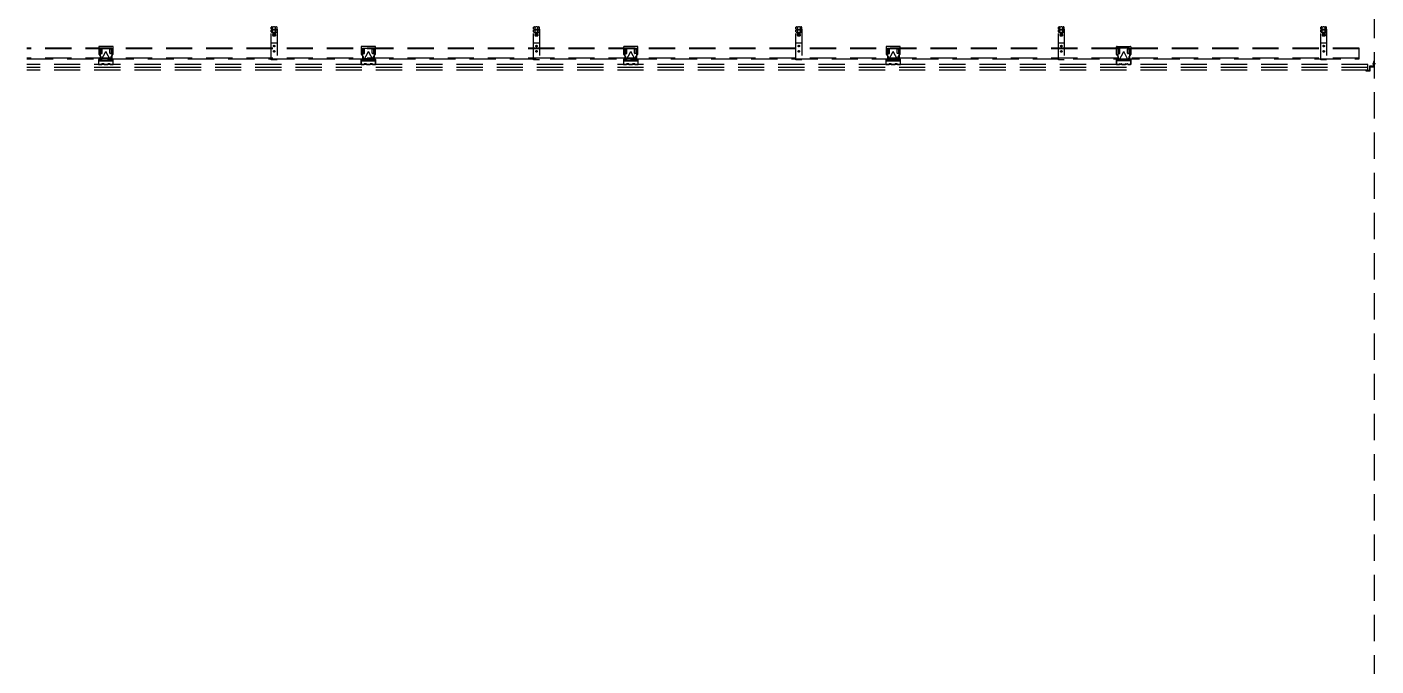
# Model space of a CAD drawing. Header units: millimetres. Extents: x -75040 to 92617, y -36837 to 48530.
# Drawn here: x -1320 to 3307, y 8905 to 11098 of the extents above; entities that cross this region are included whole.
import ezdxf

# ---------------------------------------------------------------- set-up
doc = ezdxf.new("R2010")
doc.units = ezdxf.units.MM
doc.header["$LTSCALE"] = 60
doc.linetypes.add('HID', pattern=[2.3, 1.5, -0.8])
doc.linetypes.add('HIDDEN', pattern=[2, 1, -1])
doc.layers.add('인테리어', color=253, linetype='HIDDEN')

msp = doc.modelspace()

# ---------------------------------------------------------------- linework, layer by layer
at = {"layer": '인테리어', "linetype": 'HID'}
for p, q in [((3300, 11150), (3300, 7330)), ((-482.5, 11091.3), (-482.5, 11097.5)), ((-482.5, 11081.3), (-482.5, 11087.5)), ((-480, 11080.4), (-477.5, 11080.4)), ((-477.7, 11079), (-470.8, 11080.4)), ((-477.7, 11079), (-477, 11080.2)), ((-477.7, 11076.9), (-466.8, 11079.1)), ((-477.7, 11079), (-477, 11078.1)), ((-477.7, 11076.9), (-477, 11078.1)), ((-477.7, 11074.9), (-466.8, 11077.1)), ((-477.7, 11076.9), (-477, 11076.1)), ((-477.7, 11074.9), (-477, 11076.1)), ((-477.7, 11072.9), (-466.8, 11075)), ((-477.7, 11074.9), (-477, 11074)), ((-477.7, 11072.9), (-477, 11074)), ((-477.7, 11070.8), (-466.8, 11073)), ((-477.7, 11072.9), (-477, 11072)), ((-477.7, 11070.8), (-477, 11072)), ((-477.7, 11068.8), (-466.8, 11071)), ((-477.7, 11070.8), (-477, 11070)), ((-477.7, 11068.8), (-477, 11070)), ((-477.7, 11068.8), (-477, 11067.9)), ((-477.5, 11091.2), (-477.5, 11097.5)), ((-477.5, 11081.2), (-477.5, 11087.5)), ((-477.5, 11080.4), (-467.5, 11080.4)), ((-477.2, 11080.4), (-477, 11080.2)), ((-477, 11080.2), (-475.9, 11080.4)), ((-477, 11080.2), (-475.9, 11080.4)), ((-477, 11078.1), (-468, 11079.9)), ((-477, 11078.1), (-468, 11079.9)), ((-477, 11076.1), (-468, 11077.9)), ((-477, 11076.1), (-468, 11077.9)), ((-477, 11074), (-468, 11075.8)), ((-477, 11074), (-468, 11075.8)), ((-477, 11072), (-468, 11073.8)), ((-477, 11072), (-468, 11073.8)), ((-477, 11070), (-468, 11071.8)), ((-477, 11070), (-468, 11071.8)), ((-477, 11067.9), (-468, 11069.7)), ((-477, 11067.9), (-468, 11069.7)), ((-477, 11067.9), (-468, 11067.9)), ((-468, 11079.9), (-467.5, 11080.4)), ((-468, 11079.9), (-466.8, 11079.1)), ((-468, 11077.9), (-466.8, 11079.1)), ((-468, 11077.9), (-466.8, 11077.1)), ((-468, 11075.8), (-466.8, 11077.1)), ((-468, 11075.8), (-466.8, 11075)), ((-468, 11073.8), (-466.8, 11075)), ((-468, 11073.8), (-466.8, 11073)), ((-468, 11071.8), (-466.8, 11073)), ((-468, 11071.8), (-466.8, 11071)), ((-468, 11069.7), (-466.8, 11071)), ((-468, 11069.7), (-468, 11067.9)), ((-467.5, 11091.2), (-467.5, 11097.5)), ((-467.5, 11081.2), (-467.5, 11087.5)), ((-467.5, 11080.4), (-465, 11080.4)), ((-462.5, 11091.3), (-462.5, 11097.5)), ((-462.5, 11081.3), (-462.5, 11087.5)), ((417.5, 11091.3), (417.5, 11097.5)), ((417.5, 11081.3), (417.5, 11087.5)), ((420, 11080.4), (422.5, 11080.4)), ((422.3, 11079), (429.2, 11080.4)), ((422.3, 11079), (423, 11080.2)), ((422.3, 11076.9), (433.2, 11079.1)), ((422.3, 11079), (423, 11078.1)), ((422.3, 11076.9), (423, 11078.1)), ((422.3, 11074.9), (433.2, 11077.1)), ((422.3, 11076.9), (423, 11076.1)), ((422.3, 11074.9), (423, 11076.1)), ((422.3, 11072.9), (433.2, 11075)), ((422.3, 11074.9), (423, 11074)), ((422.3, 11072.9), (423, 11074)), ((422.3, 11070.8), (433.2, 11073)), ((422.3, 11072.9), (423, 11072)), ((422.3, 11070.8), (423, 11072)), ((422.3, 11068.8), (433.2, 11071)), ((422.3, 11070.8), (423, 11070)), ((422.3, 11068.8), (423, 11070)), ((422.3, 11068.8), (423, 11067.9)), ((422.5, 11091.2), (422.5, 11097.5)), ((422.5, 11081.2), (422.5, 11087.5)), ((422.5, 11080.4), (432.5, 11080.4)), ((422.8, 11080.4), (423, 11080.2)), ((423, 11080.2), (424.1, 11080.4)), ((423, 11080.2), (424.1, 11080.4)), ((423, 11078.1), (432, 11079.9)), ((423, 11078.1), (432, 11079.9)), ((423, 11076.1), (432, 11077.9)), ((423, 11076.1), (432, 11077.9)), ((423, 11074), (432, 11075.8)), ((423, 11074), (432, 11075.8)), ((423, 11072), (432, 11073.8)), ((423, 11072), (432, 11073.8)), ((423, 11070), (432, 11071.8)), ((423, 11070), (432, 11071.8)), ((423, 11067.9), (432, 11069.7)), ((423, 11067.9), (432, 11069.7)), ((423, 11067.9), (432, 11067.9)), ((432, 11079.9), (432.5, 11080.4)), ((432, 11079.9), (433.2, 11079.1)), ((432, 11077.9), (433.2, 11079.1)), ((432, 11077.9), (433.2, 11077.1)), ((432, 11075.8), (433.2, 11077.1)), ((432, 11075.8), (433.2, 11075)), ((432, 11073.8), (433.2, 11075)), ((432, 11073.8), (433.2, 11073)), ((432, 11071.8), (433.2, 11073)), ((432, 11071.8), (433.2, 11071)), ((432, 11069.7), (433.2, 11071)), ((432, 11069.7), (432, 11067.9)), ((432.5, 11091.2), (432.5, 11097.5)), ((432.5, 11081.2), (432.5, 11087.5)), ((432.5, 11080.4), (435, 11080.4)), ((437.5, 11091.3), (437.5, 11097.5)), ((437.5, 11081.3), (437.5, 11087.5)), ((1317.5, 11091.3), (1317.5, 11097.5)), ((1317.5, 11081.3), (1317.5, 11087.5)), ((1320, 11080.4), (1322.5, 11080.4)), ((1322.3, 11079), (1329.2, 11080.4)), ((1322.3, 11079), (1323, 11080.2)), ((1322.3, 11076.9), (1333.2, 11079.1)), ((1322.3, 11079), (1323, 11078.1)), ((1322.3, 11076.9), (1323, 11078.1)), ((1322.3, 11074.9), (1333.2, 11077.1)), ((1322.3, 11076.9), (1323, 11076.1)), ((1322.3, 11074.9), (1323, 11076.1)), ((1322.3, 11072.9), (1333.2, 11075)), ((1322.3, 11074.9), (1323, 11074)), ((1322.3, 11072.9), (1323, 11074)), ((1322.3, 11070.8), (1333.2, 11073)), ((1322.3, 11072.9), (1323, 11072)), ((1322.3, 11070.8), (1323, 11072)), ((1322.3, 11068.8), (1333.2, 11071)), ((1322.3, 11070.8), (1323, 11070)), ((1322.3, 11068.8), (1323, 11070)), ((1322.3, 11068.8), (1323, 11067.9)), ((1322.5, 11091.2), (1322.5, 11097.5)), ((1322.5, 11081.2), (1322.5, 11087.5)), ((1322.5, 11080.4), (1332.5, 11080.4)), ((1322.8, 11080.4), (1323, 11080.2)), ((1323, 11080.2), (1324.1, 11080.4)), ((1323, 11080.2), (1324.1, 11080.4)), ((1323, 11078.1), (1332, 11079.9)), ((1323, 11078.1), (1332, 11079.9)), ((1323, 11076.1), (1332, 11077.9)), ((1323, 11076.1), (1332, 11077.9)), ((1323, 11074), (1332, 11075.8)), ((1323, 11074), (1332, 11075.8)), ((1323, 11072), (1332, 11073.8)), ((1323, 11072), (1332, 11073.8)), ((1323, 11070), (1332, 11071.8)), ((1323, 11070), (1332, 11071.8)), ((1323, 11067.9), (1332, 11069.7)), ((1323, 11067.9), (1332, 11069.7)), ((1323, 11067.9), (1332, 11067.9)), ((1332, 11079.9), (1332.5, 11080.4)), ((1332, 11079.9), (1333.2, 11079.1)), ((1332, 11077.9), (1333.2, 11079.1)), ((1332, 11077.9), (1333.2, 11077.1)), ((1332, 11075.8), (1333.2, 11077.1)), ((1332, 11075.8), (1333.2, 11075)), ((1332, 11073.8), (1333.2, 11075)), ((1332, 11073.8), (1333.2, 11073)), ((1332, 11071.8), (1333.2, 11073)), ((1332, 11071.8), (1333.2, 11071)), ((1332, 11069.7), (1333.2, 11071)), ((1332, 11069.7), (1332, 11067.9)), ((1332.5, 11091.2), (1332.5, 11097.5)), ((1332.5, 11081.2), (1332.5, 11087.5)), ((1332.5, 11080.4), (1335, 11080.4)), ((1337.5, 11091.3), (1337.5, 11097.5)), ((1337.5, 11081.3), (1337.5, 11087.5)), ((2217.5, 11091.3), (2217.5, 11097.5)), ((2217.5, 11081.3), (2217.5, 11087.5)), ((2220, 11080.4), (2222.5, 11080.4)), ((2222.3, 11079), (2229.2, 11080.4)), ((2222.3, 11079), (2223, 11080.2)), ((2222.3, 11076.9), (2233.2, 11079.1)), ((2222.3, 11079), (2223, 11078.1)), ((2222.3, 11076.9), (2223, 11078.1)), ((2222.3, 11074.9), (2233.2, 11077.1)), ((2222.3, 11076.9), (2223, 11076.1)), ((2222.3, 11074.9), (2223, 11076.1)), ((2222.3, 11072.9), (2233.2, 11075)), ((2222.3, 11074.9), (2223, 11074)), ((2222.3, 11072.9), (2223, 11074)), ((2222.3, 11070.8), (2233.2, 11073)), ((2222.3, 11072.9), (2223, 11072)), ((2222.3, 11070.8), (2223, 11072)), ((2222.3, 11068.8), (2233.2, 11071)), ((2222.3, 11070.8), (2223, 11070)), ((2222.3, 11068.8), (2223, 11070)), ((2222.3, 11068.8), (2223, 11067.9)), ((2222.5, 11091.2), (2222.5, 11097.5)), ((2222.5, 11081.2), (2222.5, 11087.5)), ((2222.5, 11080.4), (2232.5, 11080.4)), ((2222.8, 11080.4), (2223, 11080.2)), ((2223, 11080.2), (2224.1, 11080.4)), ((2223, 11080.2), (2224.1, 11080.4)), ((2223, 11078.1), (2232, 11079.9)), ((2223, 11078.1), (2232, 11079.9)), ((2223, 11076.1), (2232, 11077.9)), ((2223, 11076.1), (2232, 11077.9)), ((2223, 11074), (2232, 11075.8)), ((2223, 11074), (2232, 11075.8)), ((2223, 11072), (2232, 11073.8)), ((2223, 11072), (2232, 11073.8)), ((2223, 11070), (2232, 11071.8)), ((2223, 11070), (2232, 11071.8)), ((2223, 11067.9), (2232, 11069.7)), ((2223, 11067.9), (2232, 11069.7)), ((2223, 11067.9), (2232, 11067.9)), ((2232, 11079.9), (2232.5, 11080.4)), ((2232, 11079.9), (2233.2, 11079.1)), ((2232, 11077.9), (2233.2, 11079.1)), ((2232, 11077.9), (2233.2, 11077.1)), ((2232, 11075.8), (2233.2, 11077.1)), ((2232, 11075.8), (2233.2, 11075)), ((2232, 11073.8), (2233.2, 11075)), ((2232, 11073.8), (2233.2, 11073)), ((2232, 11071.8), (2233.2, 11073)), ((2232, 11071.8), (2233.2, 11071)), ((2232, 11069.7), (2233.2, 11071)), ((2232, 11069.7), (2232, 11067.9)), ((2232.5, 11091.2), (2232.5, 11097.5)), ((2232.5, 11081.2), (2232.5, 11087.5)), ((2232.5, 11080.4), (2235, 11080.4)), ((2237.5, 11091.3), (2237.5, 11097.5)), ((2237.5, 11081.3), (2237.5, 11087.5)), ((3117.5, 11091.3), (3117.5, 11097.5)), ((3117.5, 11081.3), (3117.5, 11087.5)), ((3120, 11080.4), (3122.5, 11080.4)), ((3122.3, 11079), (3129.2, 11080.4)), ((3122.3, 11079), (3123, 11080.2)), ((3122.3, 11076.9), (3133.2, 11079.1)), ((3122.3, 11079), (3123, 11078.1)), ((3122.3, 11076.9), (3123, 11078.1)), ((3122.3, 11074.9), (3133.2, 11077.1)), ((3122.3, 11076.9), (3123, 11076.1)), ((3122.3, 11074.9), (3123, 11076.1)), ((3122.3, 11072.9), (3133.2, 11075)), ((3122.3, 11074.9), (3123, 11074)), ((3122.3, 11072.9), (3123, 11074)), ((3122.3, 11070.8), (3133.2, 11073)), ((3122.3, 11072.9), (3123, 11072)), ((3122.3, 11070.8), (3123, 11072)), ((3122.3, 11068.8), (3133.2, 11071)), ((3122.3, 11070.8), (3123, 11070)), ((3122.3, 11068.8), (3123, 11070)), ((3122.3, 11068.8), (3123, 11067.9)), ((3122.5, 11091.2), (3122.5, 11097.5)), ((3122.5, 11081.2), (3122.5, 11087.5)), ((3122.5, 11080.4), (3132.5, 11080.4)), ((3122.8, 11080.4), (3123, 11080.2)), ((3123, 11080.2), (3124.1, 11080.4)), ((3123, 11080.2), (3124.1, 11080.4)), ((3123, 11078.1), (3132, 11079.9)), ((3123, 11078.1), (3132, 11079.9)), ((3123, 11076.1), (3132, 11077.9)), ((3123, 11076.1), (3132, 11077.9)), ((3123, 11074), (3132, 11075.8)), ((3123, 11074), (3132, 11075.8)), ((3123, 11072), (3132, 11073.8)), ((3123, 11072), (3132, 11073.8)), ((3123, 11070), (3132, 11071.8)), ((3123, 11070), (3132, 11071.8)), ((3123, 11067.9), (3132, 11069.7)), ((3123, 11067.9), (3132, 11069.7)), ((3123, 11067.9), (3132, 11067.9)), ((3132, 11079.9), (3132.5, 11080.4)), ((3132, 11079.9), (3133.2, 11079.1)), ((3132, 11077.9), (3133.2, 11079.1)), ((3132, 11077.9), (3133.2, 11077.1)), ((3132, 11075.8), (3133.2, 11077.1)), ((3132, 11075.8), (3133.2, 11075)), ((3132, 11073.8), (3133.2, 11075)), ((3132, 11073.8), (3133.2, 11073)), ((3132, 11071.8), (3133.2, 11073)), ((3132, 11071.8), (3133.2, 11071)), ((3132, 11069.7), (3133.2, 11071)), ((3132, 11069.7), (3132, 11067.9)), ((3132.5, 11091.2), (3132.5, 11097.5)), ((3132.5, 11081.2), (3132.5, 11087.5)), ((3132.5, 11080.4), (3135, 11080.4)), ((3137.5, 11091.3), (3137.5, 11097.5)), ((3137.5, 11081.3), (3137.5, 11087.5)), ((3248.9, 11025, 0), (-1320, 11025, 0)), ((3248.9, 11023, 0), (-1320, 11023, 0)), ((-1069.2, 11025), (-1069.2, 10991)), ((-1069.2, 11025), (-1029.2, 11025)), ((-1065.1, 10984.5), (-1049.2, 11014.3)), ((-1033.2, 10984.5), (-1049.2, 11014.3)), ((-1029.2, 11025), (-1029.2, 10991)), ((-169.2, 11025), (-169.2, 10991)), ((-169.2, 11025), (-129.2, 11025)), ((-165.1, 10984.5), (-149.2, 11014.3)), ((-133.2, 10984.5), (-149.2, 11014.3)), ((-129.2, 11025), (-129.2, 10991)), ((730.8, 11025), (730.8, 10991)), ((730.8, 11025), (770.8, 11025)), ((734.9, 10984.5), (750.8, 11014.3)), ((766.8, 10984.5), (750.8, 11014.3)), ((770.8, 11025), (770.8, 10991)), ((1630.8, 11025), (1630.8, 10991)), ((1630.8, 11025), (1670.8, 11025)), ((1634.9, 10984.5), (1650.8, 11014.3)), ((1666.8, 10984.5), (1650.8, 11014.3)), ((1670.8, 11025), (1670.8, 10991)), ((2421.3, 11025), (2421.3, 10991)), ((2461.3, 11025), (2421.3, 11025)), ((2425.4, 10984.5), (2441.4, 11014.3)), ((2457.3, 10984.5), (2441.4, 11014.3)), ((2461.3, 11025), (2461.3, 10991)), ((3248.9, 10989), (3248.9, 11025)), ((3248.9, 10991, 0), (-1320, 10991, 0)), ((-1320, 10989, 0), (3248.9, 10989, 0)), ((3278.9, 10969), (-1320, 10969)), ((-1069.2, 10991), (-1065.2, 10989)), ((-1033.2, 10989), (-1065.2, 10989)), ((-1065.1, 10984.5), (-1033.2, 10984.5)), ((-1029.2, 10991), (-1033.2, 10989)), ((-169.2, 10991), (-165.2, 10989)), ((-133.2, 10989), (-165.2, 10989)), ((-165.1, 10984.5), (-133.2, 10984.5)), ((-129.2, 10991), (-133.2, 10989)), ((730.8, 10991), (734.8, 10989)), ((766.8, 10989), (734.8, 10989)), ((734.9, 10984.5), (766.8, 10984.5)), ((770.8, 10991), (766.8, 10989)), ((1630.8, 10991), (1634.8, 10989)), ((1666.8, 10989), (1634.8, 10989)), ((1634.9, 10984.5), (1666.8, 10984.5)), ((1670.8, 10991), (1666.8, 10989)), ((2421.3, 10991), (2425.3, 10989)), ((2425.3, 10989), (2457.3, 10989)), ((2457.3, 10984.5), (2425.4, 10984.5)), ((2461.3, 10991), (2457.3, 10989)), ((3278.9, 10950, 0), (3278.9, 10969, 0)), ((3298, 10973.5), (3298, 10969.7)), ((3298, 10973.5), (3298, 10969.7)), ((3304.7, 10971.6), (3298, 10972.9)), ((3304.7, 10971.6), (3298, 10972.9)), ((3304.7, 10971.6), (3298, 10970.3)), ((3304.7, 10971.6), (3298, 10970.3)), ((3278.9, 10959.5), (-1320, 10959.5)), ((3278.9, 10950), (-1320, 10950))]:
    msp.add_line(p, q, dxfattribs=at)
for points in [[(-482.5, 11090.4), (-462.5, 11090.4), (-462.5, 10985.4), (-482.5, 10985.4), (-482.5, 11090.4)], [(-482.5, 11088.4), (-462.5, 11088.4)], [(417.5, 11090.4), (437.5, 11090.4), (437.5, 10985.4), (417.5, 10985.4), (417.5, 11090.4)], [(417.5, 11088.4), (437.5, 11088.4)], [(1317.5, 11090.4), (1337.5, 11090.4), (1337.5, 10985.4), (1317.5, 10985.4), (1317.5, 11090.4)], [(1317.5, 11088.4), (1337.5, 11088.4)], [(2217.5, 11090.4), (2237.5, 11090.4), (2237.5, 10985.4), (2217.5, 10985.4), (2217.5, 11090.4)], [(2217.5, 11088.4), (2237.5, 11088.4)], [(3117.5, 11090.4), (3137.5, 11090.4), (3137.5, 10985.4), (3117.5, 10985.4), (3117.5, 11090.4)], [(3117.5, 11088.4), (3137.5, 11088.4)], [(-482.5, 11043.5), (-462.5, 11043.5)], [(417.5, 11043.5), (437.5, 11043.5)], [(1317.5, 11043.5), (1337.5, 11043.5)], [(2217.5, 11043.5), (2237.5, 11043.5)], [(3117.5, 11043.5), (3137.5, 11043.5)]]:
    msp.add_lwpolyline(points, dxfattribs=at)
for points in [[(-1066.8, 10995.9), (-1066.8, 10984.5), (-1072.4, 10984.5), (-1072.4, 10982.5), (-1025.9, 10982.5), (-1025.9, 10984.5), (-1031.6, 10984.5), (-1031.6, 10995.9), (-1024.7, 11004.7), (-1024.7, 11029.8, 0.414214), (-1026.3, 11031.5), (-1072, 11031.5, 0.414214), (-1073.7, 11029.8), (-1073.7, 11004.7)], [(-166.8, 10995.9), (-166.8, 10984.5), (-172.4, 10984.5), (-172.4, 10982.5), (-125.9, 10982.5), (-125.9, 10984.5), (-131.6, 10984.5), (-131.6, 10995.9), (-124.7, 11004.7), (-124.7, 11029.8, 0.414214), (-126.3, 11031.5), (-172, 11031.5, 0.414214), (-173.7, 11029.8), (-173.7, 11004.7)], [(733.2, 10995.9), (733.2, 10984.5), (727.6, 10984.5), (727.6, 10982.5), (774.1, 10982.5), (774.1, 10984.5), (768.4, 10984.5), (768.4, 10995.9), (775.3, 11004.7), (775.3, 11029.8, 0.414214), (773.7, 11031.5), (728, 11031.5, 0.414214), (726.3, 11029.8), (726.3, 11004.7)], [(1633.2, 10995.9), (1633.2, 10984.5), (1627.6, 10984.5), (1627.6, 10982.5), (1674.1, 10982.5), (1674.1, 10984.5), (1668.4, 10984.5), (1668.4, 10995.9), (1675.3, 11004.7), (1675.3, 11029.8, 0.414214), (1673.7, 11031.5), (1628, 11031.5, 0.414214), (1626.3, 11029.8), (1626.3, 11004.7)], [(-1035.8, 10971.8), (-1041.9, 10971.8, 0.275955), (-1042.8, 10971.2), (-1043.2, 10970.4, -0.275955), (-1044.1, 10969.8), (-1054.2, 10969.8, -0.275955), (-1055.1, 10970.4), (-1055.6, 10971.2, 0.275955), (-1056.5, 10971.8), (-1062.6, 10971.8, 0.275955), (-1063.5, 10971.2), (-1063.9, 10970.4, -0.275955), (-1064.8, 10969.8), (-1072.3, 10969.8, -0.414214), (-1073.3, 10970.8), (-1073.3, 10986.3, -0.414214), (-1072.5, 10987.2), (-1069.2, 10987.2, -0.414214), (-1068.3, 10986.3), (-1068.3, 10984.7), (-1067.5, 10984.7), (-1067.5, 10986.3, 0.414214), (-1069.2, 10988), (-1072.5, 10988, 0.414214), (-1074.2, 10986.3), (-1074.2, 10970, 0.414214), (-1073.2, 10969), (-1064.3, 10969, 0.275955), (-1063.4, 10969.5), (-1063, 10970.4, -0.275955), (-1062.1, 10970.9), (-1057, 10970.9, -0.275955), (-1056.1, 10970.4), (-1055.6, 10969.5, 0.275955), (-1054.7, 10969), (-1043.6, 10969, 0.275955), (-1042.7, 10969.5), (-1042.3, 10970.4, -0.275955), (-1041.4, 10970.9), (-1036.3, 10970.9, -0.275955), (-1035.4, 10970.4), (-1034.9, 10969.5, 0.275955), (-1034, 10969), (-1025.2, 10969, 0.414214), (-1024.2, 10970), (-1024.2, 10986.3, 0.414214), (-1025.8, 10988), (-1029.2, 10988, 0.414214), (-1030.8, 10986.3), (-1030.8, 10984.7), (-1030, 10984.7), (-1030, 10986.3, -0.414214), (-1029.2, 10987.2), (-1025.8, 10987.2, -0.414214), (-1025, 10986.3), (-1025, 10970.8, -0.414214), (-1026, 10969.8), (-1033.5, 10969.8, -0.275955), (-1034.4, 10970.4), (-1034.9, 10971.2, 0.275955)], [(-135.8, 10971.8), (-141.9, 10971.8, 0.275955), (-142.8, 10971.2), (-143.2, 10970.4, -0.275955), (-144.1, 10969.8), (-154.2, 10969.8, -0.275955), (-155.1, 10970.4), (-155.6, 10971.2, 0.275955), (-156.5, 10971.8), (-162.6, 10971.8, 0.275955), (-163.5, 10971.2), (-163.9, 10970.4, -0.275955), (-164.8, 10969.8), (-172.3, 10969.8, -0.414214), (-173.3, 10970.8), (-173.3, 10986.3, -0.414214), (-172.5, 10987.2), (-169.2, 10987.2, -0.414214), (-168.3, 10986.3), (-168.3, 10984.7), (-167.5, 10984.7), (-167.5, 10986.3, 0.414214), (-169.2, 10988), (-172.5, 10988, 0.414214), (-174.2, 10986.3), (-174.2, 10970, 0.414214), (-173.2, 10969), (-164.3, 10969, 0.275955), (-163.4, 10969.5), (-163, 10970.4, -0.275955), (-162.1, 10970.9), (-157, 10970.9, -0.275955), (-156.1, 10970.4), (-155.6, 10969.5, 0.275955), (-154.7, 10969), (-143.6, 10969, 0.275955), (-142.7, 10969.5), (-142.3, 10970.4, -0.275955), (-141.4, 10970.9), (-136.3, 10970.9, -0.275955), (-135.4, 10970.4), (-134.9, 10969.5, 0.275955), (-134, 10969), (-125.2, 10969, 0.414214), (-124.2, 10970), (-124.2, 10986.3, 0.414214), (-125.8, 10988), (-129.2, 10988, 0.414214), (-130.8, 10986.3), (-130.8, 10984.7), (-130, 10984.7), (-130, 10986.3, -0.414214), (-129.2, 10987.2), (-125.8, 10987.2, -0.414214), (-125, 10986.3), (-125, 10970.8, -0.414214), (-126, 10969.8), (-133.5, 10969.8, -0.275955), (-134.4, 10970.4), (-134.9, 10971.2, 0.275955)], [(764.2, 10971.8), (758.1, 10971.8, 0.275955), (757.2, 10971.2), (756.8, 10970.4, -0.275955), (755.9, 10969.8), (745.8, 10969.8, -0.275955), (744.9, 10970.4), (744.4, 10971.2, 0.275955), (743.5, 10971.8), (737.4, 10971.8, 0.275955), (736.5, 10971.2), (736.1, 10970.4, -0.275955), (735.2, 10969.8), (727.7, 10969.8, -0.414214), (726.7, 10970.8), (726.7, 10986.3, -0.414214), (727.5, 10987.2), (730.8, 10987.2, -0.414214), (731.7, 10986.3), (731.7, 10984.7), (732.5, 10984.7), (732.5, 10986.3, 0.414214), (730.8, 10988), (727.5, 10988, 0.414214), (725.8, 10986.3), (725.8, 10970, 0.414214), (726.8, 10969), (735.7, 10969, 0.275955), (736.6, 10969.5), (737, 10970.4, -0.275955), (737.9, 10970.9), (743, 10970.9, -0.275955), (743.9, 10970.4), (744.4, 10969.5, 0.275955), (745.3, 10969), (756.4, 10969, 0.275955), (757.3, 10969.5), (757.7, 10970.4, -0.275955), (758.6, 10970.9), (763.7, 10970.9, -0.275955), (764.6, 10970.4), (765.1, 10969.5, 0.275955), (766, 10969), (774.8, 10969, 0.414214), (775.8, 10970), (775.8, 10986.3, 0.414214), (774.2, 10988), (770.8, 10988, 0.414214), (769.2, 10986.3), (769.2, 10984.7), (770, 10984.7), (770, 10986.3, -0.414214), (770.8, 10987.2), (774.2, 10987.2, -0.414214), (775, 10986.3), (775, 10970.8, -0.414214), (774, 10969.8), (766.5, 10969.8, -0.275955), (765.6, 10970.4), (765.1, 10971.2, 0.275955)], [(1664.2, 10971.8), (1658.1, 10971.8, 0.275955), (1657.2, 10971.2), (1656.8, 10970.4, -0.275955), (1655.9, 10969.8), (1645.8, 10969.8, -0.275955), (1644.9, 10970.4), (1644.4, 10971.2, 0.275955), (1643.5, 10971.8), (1637.4, 10971.8, 0.275955), (1636.5, 10971.2), (1636.1, 10970.4, -0.275955), (1635.2, 10969.8), (1627.7, 10969.8, -0.414214), (1626.7, 10970.8), (1626.7, 10986.3, -0.414214), (1627.5, 10987.2), (1630.8, 10987.2, -0.414214), (1631.7, 10986.3), (1631.7, 10984.7), (1632.5, 10984.7), (1632.5, 10986.3, 0.414214), (1630.8, 10988), (1627.5, 10988, 0.414214), (1625.8, 10986.3), (1625.8, 10970, 0.414214), (1626.8, 10969), (1635.7, 10969, 0.275955), (1636.6, 10969.5), (1637, 10970.4, -0.275955), (1637.9, 10970.9), (1643, 10970.9, -0.275955), (1643.9, 10970.4), (1644.4, 10969.5, 0.275955), (1645.3, 10969), (1656.4, 10969, 0.275955), (1657.3, 10969.5), (1657.7, 10970.4, -0.275955), (1658.6, 10970.9), (1663.7, 10970.9, -0.275955), (1664.6, 10970.4), (1665.1, 10969.5, 0.275955), (1666, 10969), (1674.8, 10969, 0.414214), (1675.8, 10970), (1675.8, 10986.3, 0.414214), (1674.2, 10988), (1670.8, 10988, 0.414214), (1669.2, 10986.3), (1669.2, 10984.7), (1670, 10984.7), (1670, 10986.3, -0.414214), (1670.8, 10987.2), (1674.2, 10987.2, -0.414214), (1675, 10986.3), (1675, 10970.8, -0.414214), (1674, 10969.8), (1666.5, 10969.8, -0.275955), (1665.6, 10970.4), (1665.1, 10971.2, 0.275955)]]:
    msp.add_lwpolyline(points, format="xyb", close=True, dxfattribs=at)
at = {"layer": '인테리어', "linetype": 'HID', "elevation": 0}
for points in [[(-1067.1, 11022), (-1067.1, 11007.9, 0.414214), (-1066.1, 11006.9), (-1063.3, 11006.9, 0.414214), (-1062.3, 11007.9), (-1062.3, 11022, 0.414214), (-1063.3, 11023), (-1066.1, 11023, 0.414214)], [(-1031.3, 11022), (-1031.3, 11007.9, -0.414214), (-1032.3, 11006.9), (-1035, 11006.9, -0.414214), (-1036, 11007.9), (-1036, 11022, -0.414214), (-1035, 11023), (-1032.3, 11023, -0.414214)], [(-167.1, 11022), (-167.1, 11007.9, 0.414214), (-166.1, 11006.9), (-163.3, 11006.9, 0.414214), (-162.3, 11007.9), (-162.3, 11022, 0.414214), (-163.3, 11023), (-166.1, 11023, 0.414214)], [(-131.3, 11022), (-131.3, 11007.9, -0.414214), (-132.3, 11006.9), (-135, 11006.9, -0.414214), (-136, 11007.9), (-136, 11022, -0.414214), (-135, 11023), (-132.3, 11023, -0.414214)], [(732.9, 11022), (732.9, 11007.9, 0.414214), (733.9, 11006.9), (736.7, 11006.9, 0.414214), (737.7, 11007.9), (737.7, 11022, 0.414214), (736.7, 11023), (733.9, 11023, 0.414214)], [(768.7, 11022), (768.7, 11007.9, -0.414214), (767.7, 11006.9), (765, 11006.9, -0.414214), (764, 11007.9), (764, 11022, -0.414214), (765, 11023), (767.7, 11023, -0.414214)], [(1632.9, 11022), (1632.9, 11007.9, 0.414214), (1633.9, 11006.9), (1636.7, 11006.9, 0.414214), (1637.7, 11007.9), (1637.7, 11022, 0.414214), (1636.7, 11023), (1633.9, 11023, 0.414214)], [(1668.7, 11022), (1668.7, 11007.9, -0.414214), (1667.7, 11006.9), (1665, 11006.9, -0.414214), (1664, 11007.9), (1664, 11022, -0.414214), (1665, 11023), (1667.7, 11023, -0.414214)], [(2458.9, 10995.9), (2458.9, 10984.5), (2464.6, 10984.5), (2464.6, 10982.5), (2418.1, 10982.5), (2418.1, 10984.5), (2423.8, 10984.5), (2423.8, 10995.9), (2416.9, 11004.7), (2416.9, 11029.8, -0.414214), (2418.5, 11031.5), (2464.2, 11031.5, -0.414214), (2465.9, 11029.8), (2465.9, 11004.7)], [(2423.5, 11022), (2423.5, 11007.9, 0.414214), (2424.5, 11006.9), (2427.2, 11006.9, 0.414214), (2428.2, 11007.9), (2428.2, 11022, 0.414214), (2427.2, 11023), (2424.5, 11023, 0.414214)], [(2459.2, 11022), (2459.2, 11007.9, -0.414214), (2458.2, 11006.9), (2455.5, 11006.9, -0.414214), (2454.5, 11007.9), (2454.5, 11022, -0.414214), (2455.5, 11023), (2458.2, 11023, -0.414214)], [(2427.9, 10971.8), (2434.1, 10971.8, -0.275955), (2434.9, 10971.2), (2435.4, 10970.4, 0.275955), (2436.3, 10969.8), (2446.4, 10969.8, 0.275955), (2447.3, 10970.4), (2447.8, 10971.2, -0.275955), (2448.6, 10971.8), (2454.8, 10971.8, -0.275955), (2455.7, 10971.2), (2456.1, 10970.4, 0.275955), (2457, 10969.8), (2464.5, 10969.8, 0.414214), (2465.5, 10970.8), (2465.5, 10986.3, 0.414214), (2464.7, 10987.2), (2461.4, 10987.2, 0.414214), (2460.5, 10986.3), (2460.5, 10984.7), (2459.7, 10984.7), (2459.7, 10986.3, -0.414214), (2461.4, 10988), (2464.7, 10988, -0.414214), (2466.4, 10986.3), (2466.4, 10970, -0.414214), (2465.4, 10969), (2456.5, 10969, -0.275955), (2455.6, 10969.5), (2455.2, 10970.4, 0.275955), (2454.3, 10970.9), (2449.1, 10970.9, 0.275955), (2448.3, 10970.4), (2447.8, 10969.5, -0.275955), (2446.9, 10969), (2435.8, 10969, -0.275955), (2434.9, 10969.5), (2434.4, 10970.4, 0.275955), (2433.6, 10970.9), (2428.4, 10970.9, 0.275955), (2427.6, 10970.4), (2427.1, 10969.5, -0.275955), (2426.2, 10969), (2417.4, 10969, -0.414214), (2416.4, 10970), (2416.4, 10986.3, -0.414214), (2418, 10988), (2421.4, 10988, -0.414214), (2423, 10986.3), (2423, 10984.7), (2422.2, 10984.7), (2422.2, 10986.3, 0.414214), (2421.4, 10987.2), (2418, 10987.2, 0.414214), (2417.2, 10986.3), (2417.2, 10970.8, 0.414214), (2418.2, 10969.8), (2425.7, 10969.8, 0.275955), (2426.6, 10970.4), (2427.1, 10971.2, -0.275955)]]:
    msp.add_lwpolyline(points, format="xyb", close=True, dxfattribs=at)
at = {"layer": '인테리어', "linetype": 'HID'}
msp.add_lwpolyline([(3300, 10979.6), (3298, 10979.6), (3298, 10963.6), (3284.6, 10963.6), (3284.6, 10949.2), (3274.1, 10949.2), (3274.1, 10950), (3272.3, 10950), (3272.3, 10947.2), (3286.6, 10947.2), (3286.6, 10961.6), (3300, 10961.6)], close=True, dxfattribs=at)
at = {"layer": '인테리어', "linetype": 'HID', "const_width": 0.1, "elevation": 0}
for points in [[(3293.6, 10971.6), (3292.7, 10971.6)], [(3293.6, 10971.6), (3292.7, 10971.6)], [(3304.7, 10971.6), (3294.7, 10971.6)], [(3304.7, 10971.6), (3294.7, 10971.6)], [(3306.8, 10971.6), (3305.8, 10971.6)], [(3306.8, 10971.6), (3305.8, 10971.6)]]:
    msp.add_lwpolyline(points, dxfattribs=at)
at = {"layer": '인테리어', "linetype": 'HID'}
for centre in [(-472.5, 11032.9), (-472.5, 11014.6), (427.5, 11032.9), (427.5, 11014.6), (1327.5, 11032.9), (1327.5, 11014.6), (2227.5, 11032.9), (2227.5, 11014.6), (3127.5, 11032.9), (3127.5, 11014.6)]:
    msp.add_circle(centre, 2.5, dxfattribs=at)
for centre, radius, start, end in [((-480, 11094.3), 4.07, 52.1211, 127.8789), ((-480, 11094.4), 4, 231.3178, 308.6822), ((-480, 11084.3), 4.07, 52.1211, 127.8789), ((-480, 11084.4), 4, 231.3178, 308.6822), ((-472.5, 11083.4), 15, 70.5288, 109.4712), ((-472.5, 11105.4), 15, 250.5288, 289.4712), ((-472.5, 11073.4), 15, 70.5288, 109.4712), ((-472.5, 11095.4), 15, 250.5288, 289.4712), ((-465, 11094.3), 4.07, 52.1211, 127.8789), ((-465, 11094.4), 4, 231.3178, 308.6822), ((-465, 11084.3), 4.07, 52.1211, 127.8789), ((-465, 11084.4), 4, 231.3178, 308.6822), ((420, 11094.3), 4.07, 52.1211, 127.8789), ((420, 11094.4), 4, 231.3178, 308.6822), ((420, 11084.3), 4.07, 52.1211, 127.8789), ((420, 11084.4), 4, 231.3178, 308.6822), ((427.5, 11083.4), 15, 70.5288, 109.4712), ((427.5, 11105.4), 15, 250.5288, 289.4712), ((427.5, 11073.4), 15, 70.5288, 109.4712), ((427.5, 11095.4), 15, 250.5288, 289.4712), ((435, 11094.3), 4.07, 52.1211, 127.8789), ((435, 11094.4), 4, 231.3178, 308.6822), ((435, 11084.3), 4.07, 52.1211, 127.8789), ((435, 11084.4), 4, 231.3178, 308.6822), ((1320, 11094.3), 4.07, 52.1211, 127.8789), ((1320, 11094.4), 4, 231.3178, 308.6822), ((1320, 11084.3), 4.07, 52.1211, 127.8789), ((1320, 11084.4), 4, 231.3178, 308.6822), ((1327.5, 11083.4), 15, 70.5288, 109.4712), ((1327.5, 11105.4), 15, 250.5288, 289.4712), ((1327.5, 11073.4), 15, 70.5288, 109.4712), ((1327.5, 11095.4), 15, 250.5288, 289.4712), ((1335, 11094.3), 4.07, 52.1211, 127.8789), ((1335, 11094.4), 4, 231.3178, 308.6822), ((1335, 11084.3), 4.07, 52.1211, 127.8789), ((1335, 11084.4), 4, 231.3178, 308.6822), ((2220, 11094.3), 4.07, 52.1211, 127.8789), ((2220, 11094.4), 4, 231.3178, 308.6822), ((2220, 11084.3), 4.07, 52.1211, 127.8789), ((2220, 11084.4), 4, 231.3178, 308.6822), ((2227.5, 11083.4), 15, 70.5288, 109.4712), ((2227.5, 11105.4), 15, 250.5288, 289.4712), ((2227.5, 11073.4), 15, 70.5288, 109.4712), ((2227.5, 11095.4), 15, 250.5288, 289.4712), ((2235, 11094.3), 4.07, 52.1211, 127.8789), ((2235, 11094.4), 4, 231.3178, 308.6822), ((2235, 11084.3), 4.07, 52.1211, 127.8789), ((2235, 11084.4), 4, 231.3178, 308.6822), ((3120, 11094.3), 4.07, 52.1211, 127.8789), ((3120, 11094.4), 4, 231.3178, 308.6822), ((3120, 11084.3), 4.07, 52.1211, 127.8789), ((3120, 11084.4), 4, 231.3178, 308.6822), ((3127.5, 11083.4), 15, 70.5288, 109.4712), ((3127.5, 11105.4), 15, 250.5288, 289.4712), ((3127.5, 11073.4), 15, 70.5288, 109.4712), ((3127.5, 11095.4), 15, 250.5288, 289.4712), ((3135, 11094.3), 4.07, 52.1211, 127.8789), ((3135, 11094.4), 4, 231.3178, 308.6822), ((3135, 11084.3), 4.07, 52.1211, 127.8789), ((3135, 11084.4), 4, 231.3178, 308.6822), ((3298, 10971.6), 1.87, 90, 168.2069), ((3298, 10971.6), 1.87, 90, 168.2069), ((3296.1, 10971.6), 0.384, 275.8966, 84.1034), ((3296.1, 10971.6), 0.384, 275.8966, 84.1034), ((3298, 10971.6), 1.87, 191.7931, 270), ((3298, 10971.6), 1.87, 191.7931, 270)]:
    msp.add_arc(centre, radius, start, end, dxfattribs=at)

doc.saveas('drawing.dxf')
